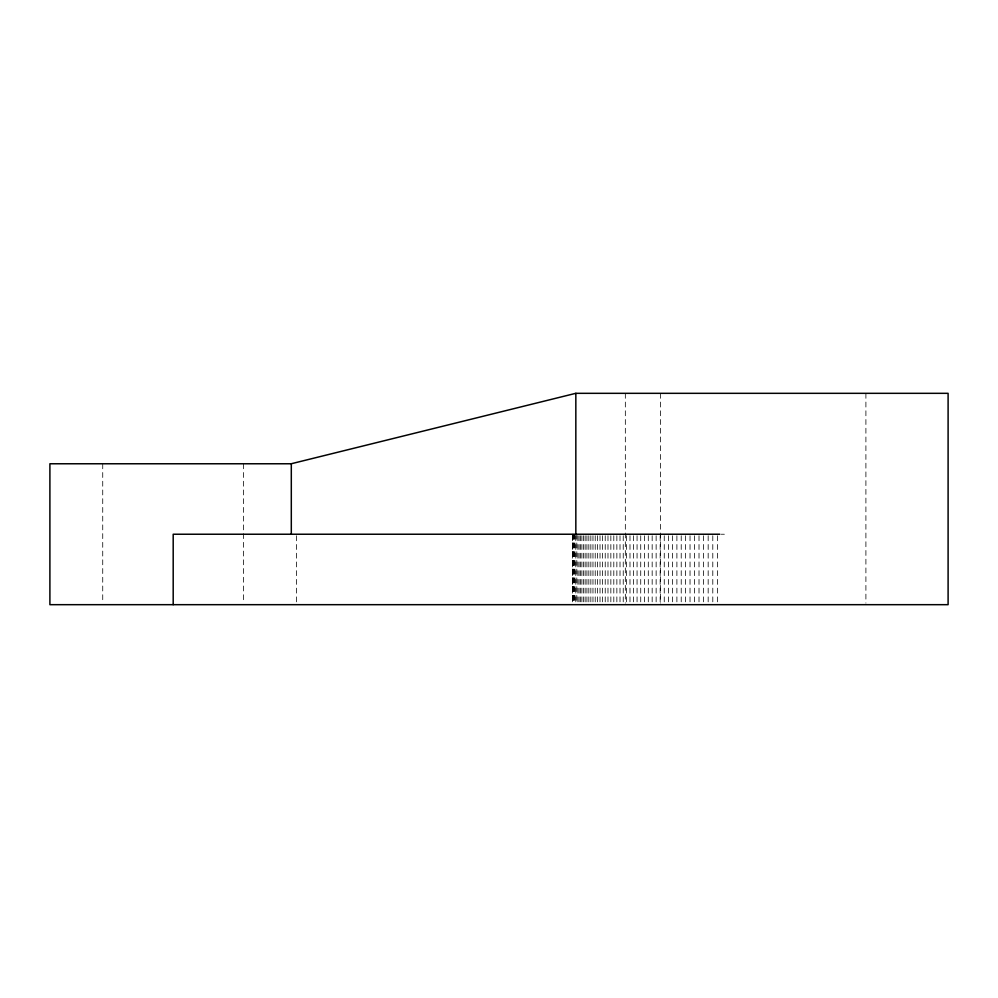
<?xml version="1.0" encoding="UTF-8"?>
<svg xmlns="http://www.w3.org/2000/svg" width="998" height="998" viewBox="0 0 998 998"><rect width="100%" height="100%" fill="white"/><g stroke="black" fill="none" stroke-linecap="round" stroke-linejoin="round"><path stroke-width="0.75" stroke-dasharray="4.99 3.74" d="M721.255 534.229L724.373 534.229M865.902 393.324L865.902 603.116M717.45 535.751L717.45 603.141M712.797 535.751L712.797 603.141M708.168 535.751L708.168 603.141M703.578 535.751L703.578 603.141M699.012 535.751L699.012 603.141M694.496 535.751L694.496 603.141M690.03 535.751L690.03 603.141M685.601 535.751L685.601 603.141M681.222 535.751L681.222 603.141M676.894 535.751L676.894 603.141M672.627 535.751L672.627 603.141M668.41 535.751L668.41 603.141M664.256 535.751L664.256 603.141M660.564 393.324L660.564 603.116M660.165 535.751L660.165 603.141M656.135 535.751L656.135 603.141M652.168 535.751L652.168 603.141M648.288 535.751L648.288 603.141M644.471 535.751L644.471 603.141M640.728 535.751L640.728 603.141M637.061 535.751L637.061 603.141M633.481 535.751L633.481 603.141M629.988 535.751L629.988 603.141M626.569 535.751L626.569 603.141M625.334 393.324L625.334 603.116M623.239 535.751L623.239 603.141M620.008 535.751L620.008 603.141M616.864 535.751L616.864 603.141M613.807 535.751L613.807 603.141M610.851 535.751L610.851 603.141M607.982 535.751L607.982 603.141M605.225 535.751L605.225 603.141M602.567 535.751L602.567 603.141M600.01 535.751L600.01 603.141M597.565 535.751L597.565 603.141M595.22 535.751L595.22 603.141M592.974 535.751L592.974 603.141M590.853 535.751L590.853 603.141M588.832 535.751L588.832 603.141M586.924 535.751L586.924 603.141M585.127 535.751L585.127 603.141M583.443 535.751L583.443 603.141M581.884 535.751L581.884 603.141M580.437 535.751L580.437 603.141M579.102 535.751L579.102 603.141M577.892 535.751L577.892 603.141M576.807 534.229L576.807 603.141M575.834 535.751L575.834 603.141M574.973 534.229L574.973 603.141M574.237 534.229L574.237 603.141M573.625 534.229L573.625 603.141M573.139 534.229L573.139 603.141M572.777 534.229L572.777 603.141M572.528 534.229L572.528 603.141M572.44 535.751L572.403 603.141M296.456 535.751L296.468 603.141M243.587 463.771L243.587 603.129M102.732 463.771L102.732 603.129"/><path stroke-width="1.5" d="M291.154 463.771L575.784 393.324L948.1 393.324L948.1 604.676L49.9 604.676L49.9 463.771L291.304 463.771L291.304 534.229M719.82 534.229L173.19 534.229L173.19 604.676M575.834 393.324L575.834 534.229"/></g></svg>
